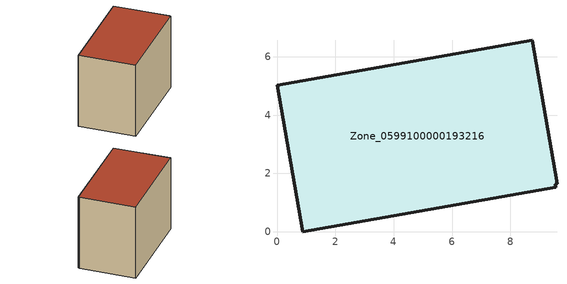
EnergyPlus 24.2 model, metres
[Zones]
Zone_0599100000193216
 floor ground (C_G): 9.6,1.64 9.53,1.63 9.56,1.52 0.88,0 0,5.02 8.75,6.56 z0
 wall outside (C_F): 9.6,1.64 8.75,6.56 0,5.02 0.88,0 9.56,1.52 9.53,1.63 9.6,1.64 z0:6.81
 roof outside (C_R): 9.53,1.63 9.6,1.64 8.75,6.56 0,5.02 0.88,0 9.56,1.52 z6.81
[BUILDING]
Pand.0599100000193216: North Axis=0; Terrain=City; Loads Convergence Tolerance Value=0.04; Temperature Convergence Tolerance Value=0.4; Solar Distribution=FullExterior; Maximum Number of Warmup Days=25; Minimum Number of Warmup Days=1
[Site:Location]
Rotterdam.The.Hague.AP_ZH_NLD Design_Conditions: Latitude=51.96; Longitude=4.45; Time Zone=1; Elevation=-4.5
[SITE:GROUNDTEMPERATURE:BUILDINGSURFACE]
18, 18, 18, 18, 18, 18, 18, 18, 18, 18, 18, 18
[MATERIAL] Thermal Absorptance=0.9; Solar Absorptance=0.7; Visible Absorptance=0.7
Name | Roughness | Thickness | Conductivity | Density | Specific Heat
G.TI.1946 | MediumSmooth | 0.15 | 1 | 540 | 1210
F.TI.1946 | Rough | 0.3 | 0.857143 | 1920 | 840
R.TI.1946 | MediumRough | 0.2 | 0.1 | 1500 | 1000
[CONSTRUCTION]
C_G: G.TI.1946
C_F: F.TI.1946
C_R: R.TI.1946
[ZONE]
Zone_0599100000193216: Type=1; Multiplier=1; Ceiling Height=Autocalculate; Volume=Autocalculate; Floor Area=autocalculate; Part of Total Floor Area=Yes
[ZONEINFILTRATION:DESIGNFLOWRATE]
Infil_Zone_0599100000193216: Zone or ZoneList or Space or SpaceList=Zone_0599100000193216; Schedule=AlwaysOn; Design Flow Rate Calculation Method=Flow/Area; Flow Rate per Floor Area=0.003; Constant Term Coefficient=1; Temperature Term Coefficient=0; Velocity Term Coefficient=0; Velocity Squared Term Coefficient=0
[HVACTEMPLATE:ZONE:IDEALLOADSAIRSYSTEM]
Zone_0599100000193216: Maximum Heating Supply Air Temperature=50; Minimum Cooling Supply Air Temperature=13; Maximum Heating Supply Air Humidity Ratio=0.0156; Minimum Cooling Supply Air Humidity Ratio=0.0077; Heating Limit=NoLimit; Cooling Limit=NoLimit; Dehumidification Control Type=ConstantSensibleHeatRatio; Cooling Sensible Heat Ratio=0.7; Dehumidification Setpoint=60; Humidification Control Type=None; Humidification Setpoint=30; Outdoor Air Method=None; Outdoor Air Flow Rate per Person=0.00944; Outdoor Air Flow Rate per Zone Floor Area=0; Outdoor Air Flow Rate per Zone=0; Demand Controlled Ventilation Type=None; Outdoor Air Economizer Type=NoEconomizer; Heat Recovery Type=None; Sensible Heat Recovery Effectiveness=0.7; Latent Heat Recovery Effectiveness=0.65
[ZONECONTROL:THERMOSTAT]
ThermostatControl_Zone_0599100000193216: Zone or ZoneList=Zone_0599100000193216; Control Type Schedule=DualSetpointControlType; Control 1=Thermostat_Zone_0599100000193216; Temperature Difference Between Cutout And Setpoint=0
[THERMOSTATSETPOINT:DUALSETPOINT]
Thermostat_Zone_0599100000193216: Heating Setpoint Temperature Schedule=HeatingSetpoint_Zone_0599100000193216; Cooling Setpoint Temperature Schedule=CoolingSetpoint_Zone_0599100000193216
[SCHEDULE:COMPACT]
HeatingSetpoint_Zone_0599100000193216: Through: 12/31, For: AllDays, Until: 24:00, 21
CoolingSetpoint_Zone_0599100000193216: Through: 12/31, For: AllDays, Until: 24:00, 24
DualSetpointControlType: Through: 12/31, For: AllDays, Until: 24:00, 4
AlwaysOn: Through: 12/31, For: AllDays, Until: 24:00, 1
